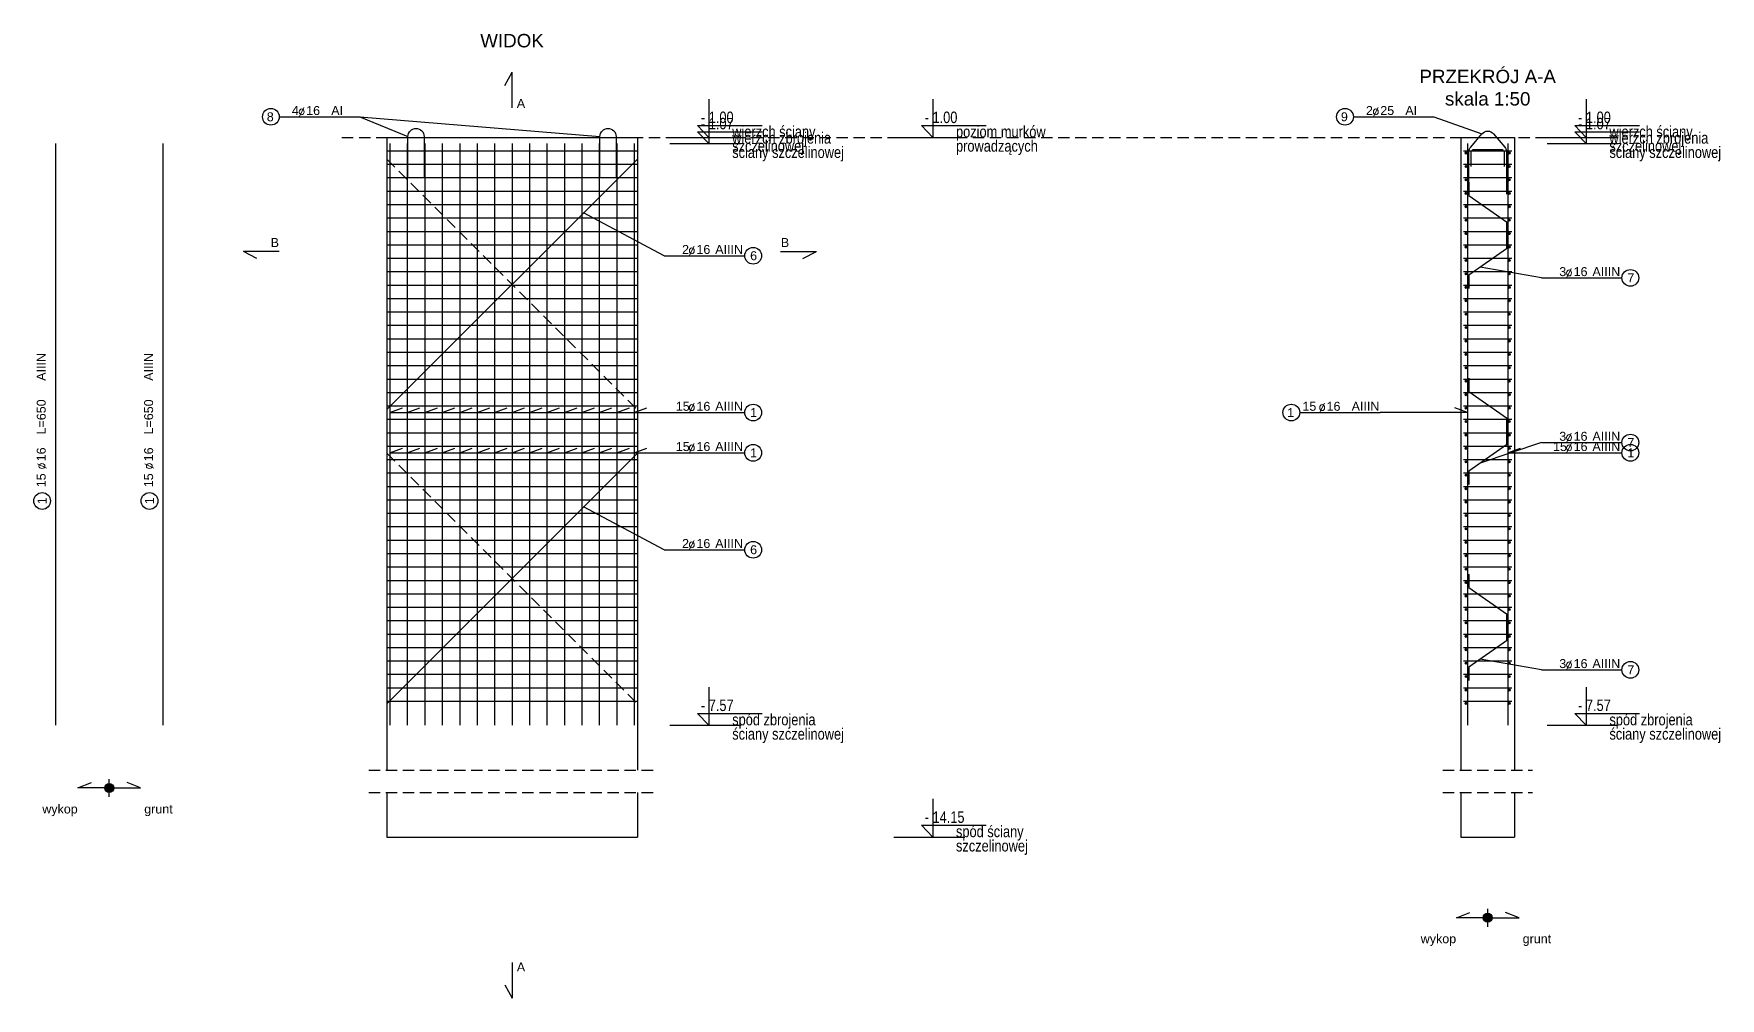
# Model space of a CAD drawing. Extents: x -5033 to 9347, y -16423 to -2430.
# Drawn here: x -1394 to 490, y -10573 to -9495 of the extents above; entities that cross this region are included whole.
import ezdxf
from ezdxf.enums import TextEntityAlignment as Align

# ---------------------------------------------------------------- set-up
doc = ezdxf.new("R2010")
doc.units = 0
doc.header["$MEASUREMENT"] = 0
doc.linetypes.add('DASHED', pattern=[19.05, 12.7, -6.35])
for name, color, linetype in [('__SOL-KOTY_WYSOKOSCIOWE', 4, 'CONTINUOUS'), ('__SOL-OPISY', 4, 'CONTINUOUS'), ('__SOL-PRZERYWANA', 253, 'DASHED'), ('__SOL-WIDOK', 4, 'CONTINUOUS'), ('__SOL-ZBROJENIE', 3, 'CONTINUOUS')]:
    doc.layers.add(name, color=color, linetype=linetype)
doc.styles.add('ARIAL', font='arial.ttf', dxfattribs={"height": 2.5})
doc.styles.add('SIMPLEX', font='SIMPLEX.SHX', dxfattribs={"width": 0.8})
doc.styles.get("Standard").update_dxf_attribs({"font": 'arial.ttf'})

# ---------------------------------------------------------------- blocks, each defined once
blk = doc.blocks.new('OPIS_PRET_BEZ_LINII')
at = {"layer": '__SOL-OPISY'}
blk.add_circle((25.7, 0), 9.36, dxfattribs=at)
at = {"layer": '__SOL-OPISY', "style": 'SIMPLEX', "width": 0.9}
blk.add_text(' %%c ', height=10, dxfattribs=at).set_placement((64.7, -4.8), align=Align.CENTER)
at = {"layer": '__SOL-OPISY', "style": 'ARIAL', "width": 0.8}
blk.add_attdef('NUMER', text='', height=10, dxfattribs=at).set_placement((25.7, 0), align=Align.MIDDLE)
blk.add_attdef('ILOSC', text='', height=10, dxfattribs=at).set_placement((56.9, -5.1), align=Align.RIGHT)
for tag, p in [('SREDNICA', (71, -5.1)), ('DLUGOSC', (95.1, -5.2)), ('STAL', (144.7, -5.2))]:
    blk.add_attdef(tag, p, '', height=10, dxfattribs=at)
blk = doc.blocks.new('OPIS_PRAWY')
at = {"layer": '__SOL-OPISY'}
blk.add_line((0, 0), (90, 0), dxfattribs=at)
blk.add_circle((99.4, 0), 9.36, dxfattribs=at)
at = {"layer": '__SOL-OPISY', "style": 'SIMPLEX', "width": 0.9}
blk.add_text(' %%c ', height=10, dxfattribs=at).set_placement((20.9, 0.5))
at = {"layer": '__SOL-OPISY', "style": 'ARIAL', "width": 0.8}
blk.add_attdef('ILOSC', text='', height=10, dxfattribs=at).set_placement((27.1, 0.1), align=Align.RIGHT)
for tag, p in [('SREDNICA', (35.4, 0.1)), ('STAL', (58.4, 0.5))]:
    blk.add_attdef(tag, p, '', height=10, dxfattribs=at)
for tag, p in [('NUMER', (99.4, 0)), ('DLUGOSC', (52.8, -6.1))]:
    blk.add_attdef(tag, text='', height=10, dxfattribs=at).set_placement(p, align=Align.MIDDLE)
blk = doc.blocks.new('OPIS_LEWY')
at = {"layer": '__SOL-OPISY'}
blk.add_line((-90, 0), (0, 0), dxfattribs=at)
blk.add_circle((-99.4, 0), 9.36, dxfattribs=at)
at = {"layer": '__SOL-OPISY', "style": 'SIMPLEX', "width": 0.9}
blk.add_text(' %%c ', height=10, dxfattribs=at).set_placement((-75, 0.5))
at = {"layer": '__SOL-OPISY', "style": 'ARIAL', "width": 0.8}
for tag, p in [('NUMER', (-99.4, 0)), ('DLUGOSC', (-58.9, -6.6))]:
    blk.add_attdef(tag, text='', height=10, dxfattribs=at).set_placement(p, align=Align.MIDDLE)
blk.add_attdef('ILOSC', text='', height=10, dxfattribs=at).set_placement((-74, 0.1), align=Align.RIGHT)
for tag, p in [('SREDNICA', (-65.8, 0.1)), ('STAL', (-42.7, 0.3))]:
    blk.add_attdef(tag, p, '', height=10, dxfattribs=at)
blk = doc.blocks.new('KOTA')
at = {"layer": '__SOL-KOTY_WYSOKOSCIOWE'}
for p, q in [((0, 33.4), (0, 0)), ((-34, 0), (28, 0)), ((0, 0), (-9.9, 10.4)), ((-9.9, 10.4), (46.5, 10.4))]:
    blk.add_line(p, q, dxfattribs=at)
at = {"layer": '__SOL-KOTY_WYSOKOSCIOWE', "style": 'ARIAL', "width": 0.8}
blk.add_attdef('RZEDNA', (500.5, 15.9), '', height=10.4, dxfattribs=at)

msp = doc.modelspace()

# ---------------------------------------------------------------- hatches: boundary and pattern name
at = {"layer": '__SOL-OPISY'}
for points in [[(-1305, -10338, 1), (-1315, -10338, 1)], [(235, -10483, 1), (225, -10483, 1)]]:
    msp.add_hatch(color=256, dxfattribs=at).paths.add_polyline_path(points)
at = {"layer": '__SOL-ZBROJENIE'}
for points in [[(207.2, -9628.5, 1), (204.8, -9628.5, 1)], [(255.2, -9628.5, 1), (252.8, -9628.5, 1)], [(207.2, -9643.5, 1), (204.8, -9643.5, 1)], [(255.2, -9643.5, 1), (252.8, -9643.5, 1)], [(207.2, -9658.5, 1), (204.8, -9658.5, 1)], [(255.2, -9658.5, 1), (252.8, -9658.5, 1)], [(207.2, -9673.5, 1), (204.8, -9673.5, 1)], [(255.2, -9673.5, 1), (252.8, -9673.5, 1)], [(207.2, -9688.5, 1), (204.8, -9688.5, 1)], [(207.2, -9703.5, 1), (204.8, -9703.5, 1)], [(255.2, -9688.5, 1), (252.8, -9688.5, 1)], [(255.2, -9703.5, 1), (252.8, -9703.5, 1)], [(207.2, -9718.5, 1), (204.8, -9718.5, 1)], [(255.2, -9718.5, 1), (252.8, -9718.5, 1)], [(207.2, -9733.5, 1), (204.8, -9733.5, 1)], [(255.2, -9733.5, 1), (252.8, -9733.5, 1)], [(207.2, -9748.5, 1), (204.8, -9748.5, 1)], [(255.2, -9748.5, 1), (252.8, -9748.5, 1)], [(207.2, -9763.5, 1), (204.8, -9763.5, 1)], [(207.2, -9778.5, 1), (204.8, -9778.5, 1)], [(255.2, -9763.5, 1), (252.8, -9763.5, 1)], [(255.2, -9778.5, 1), (252.8, -9778.5, 1)], [(207.2, -9793.5, 1), (204.8, -9793.5, 1)], [(255.2, -9793.5, 1), (252.8, -9793.5, 1)], [(207.2, -9808.5, 1), (204.8, -9808.5, 1)], [(255.2, -9808.5, 1), (252.8, -9808.5, 1)], [(207.2, -9823.5, 1), (204.8, -9823.5, 1)], [(255.2, -9823.5, 1), (252.8, -9823.5, 1)], [(207.2, -9838.5, 1), (204.8, -9838.5, 1)], [(207.2, -9853.5, 1), (204.8, -9853.5, 1)], [(255.2, -9838.5, 1), (252.8, -9838.5, 1)], [(255.2, -9853.5, 1), (252.8, -9853.5, 1)], [(207.2, -9868.5, 1), (204.8, -9868.5, 1)], [(255.2, -9868.5, 1), (252.8, -9868.5, 1)], [(207.2, -9883.5, 1), (204.8, -9883.5, 1)], [(255.2, -9883.5, 1), (252.8, -9883.5, 1)], [(207.2, -9898.5, 1), (204.8, -9898.5, 1)], [(255.2, -9898.5, 1), (252.8, -9898.5, 1)], [(207.2, -9913.5, 1), (204.8, -9913.5, 1)], [(207.2, -9928.5, 1), (204.8, -9928.5, 1)], [(255.2, -9913.5, 1), (252.8, -9913.5, 1)], [(255.2, -9928.5, 1), (252.8, -9928.5, 1)], [(207.2, -9943.5, 1), (204.8, -9943.5, 1)], [(255.2, -9943.5, 1), (252.8, -9943.5, 1)], [(207.2, -9958.5, 1), (204.8, -9958.5, 1)], [(255.2, -9958.5, 1), (252.8, -9958.5, 1)], [(207.2, -9973.5, 1), (204.8, -9973.5, 1)], [(255.2, -9973.5, 1), (252.8, -9973.5, 1)], [(207.2, -9988.5, 1), (204.8, -9988.5, 1)], [(207.2, -10003.5, 1), (204.8, -10003.5, 1)], [(255.2, -9988.5, 1), (252.8, -9988.5, 1)], [(255.2, -10003.5, 1), (252.8, -10003.5, 1)], [(207.2, -10018.5, 1), (204.8, -10018.5, 1)], [(255.2, -10018.5, 1), (252.8, -10018.5, 1)], [(207.2, -10033.5, 1), (204.8, -10033.5, 1)], [(255.2, -10033.5, 1), (252.8, -10033.5, 1)], [(207.2, -10048.5, 1), (204.8, -10048.5, 1)], [(255.2, -10048.5, 1), (252.8, -10048.5, 1)], [(207.2, -10063.5, 1), (204.8, -10063.5, 1)], [(207.2, -10078.5, 1), (204.8, -10078.5, 1)], [(255.2, -10063.5, 1), (252.8, -10063.5, 1)], [(255.2, -10078.5, 1), (252.8, -10078.5, 1)], [(207.2, -10093.5, 1), (204.8, -10093.5, 1)], [(255.2, -10093.5, 1), (252.8, -10093.5, 1)], [(207.2, -10108.5, 1), (204.8, -10108.5, 1)], [(255.2, -10108.5, 1), (252.8, -10108.5, 1)], [(207.2, -10123.5, 1), (204.8, -10123.5, 1)], [(255.2, -10123.5, 1), (252.8, -10123.5, 1)], [(207.2, -10138.5, 1), (204.8, -10138.5, 1)], [(207.2, -10153.5, 1), (204.8, -10153.5, 1)], [(255.2, -10138.5, 1), (252.8, -10138.5, 1)], [(255.2, -10153.5, 1), (252.8, -10153.5, 1)], [(207.2, -10168.5, 1), (204.8, -10168.5, 1)], [(255.2, -10168.5, 1), (252.8, -10168.5, 1)], [(207.2, -10183.5, 1), (204.8, -10183.5, 1)], [(255.2, -10183.5, 1), (252.8, -10183.5, 1)], [(207.2, -10198.5, 1), (204.8, -10198.5, 1)], [(207.2, -10213.5, 1), (204.8, -10213.5, 1)], [(255.2, -10198.5, 1), (252.8, -10198.5, 1)], [(255.2, -10213.5, 1), (252.8, -10213.5, 1)], [(207.2, -10228.5, 1), (204.8, -10228.5, 1)], [(255.2, -10228.5, 1), (252.8, -10228.5, 1)], [(207.2, -10243.5, 1), (204.8, -10243.5, 1)], [(255.2, -10243.5, 1), (252.8, -10243.5, 1)]]:
    msp.add_hatch(color=256, dxfattribs=at).paths.add_polyline_path(points)

# ---------------------------------------------------------------- linework, layer by layer
at = {"layer": '__SOL-OPISY'}
for p, q in [((-868, -9553), (-860, -9538)), ((-860, -9578), (-860, -9538)), ((-1030, -9588), (-976.25, -9610)), ((-1030, -9588), (-761.75, -9610)), ((170, -9588), (223.5, -9607.22)), ((-690, -9743.25), (-780, -9695.25)), ((-1120, -9738.5), (-1160, -9738.5)), ((-1145, -9746.5), (-1160, -9738.5)), ((-560, -9738.5), (-520, -9738.5)), ((-535, -9746.5), (-520, -9738.5)), ((290, -9768.03), (221.52, -9756.14)), ((-996.5, -9918.5), (-982.4, -9913.37)), ((-996.5, -9918.5), (-690, -9918.5)), ((-977, -9918.5), (-962.9, -9913.37)), ((-957.5, -9918.5), (-943.4, -9913.37)), ((-938, -9918.5), (-923.9, -9913.37)), ((-918.5, -9918.5), (-904.4, -9913.37)), ((-899, -9918.5), (-884.9, -9913.37)), ((-879.5, -9918.5), (-865.4, -9913.37)), ((-860, -9918.5), (-845.9, -9913.37)), ((-840.5, -9918.5), (-826.4, -9913.37)), ((-821, -9918.5), (-806.9, -9913.37)), ((-801.5, -9918.5), (-787.4, -9913.37)), ((-782, -9918.5), (-767.9, -9913.37)), ((-762.5, -9918.5), (-748.4, -9913.37)), ((-743, -9918.5), (-728.9, -9913.37)), ((-723.5, -9918.5), (-709.4, -9913.37)), ((207.5, -9918.5), (110, -9918.5)), ((207.5, -9918.5), (193.41, -9913.37)), ((-996.5, -9963.5), (-982.4, -9958.37)), ((-996.5, -9963.5), (-690, -9963.5)), ((-977, -9963.5), (-962.9, -9958.37)), ((-957.5, -9963.5), (-943.4, -9958.37)), ((-938, -9963.5), (-923.9, -9958.37)), ((-918.5, -9963.5), (-904.4, -9958.37)), ((-899, -9963.5), (-884.9, -9958.37)), ((-879.5, -9963.5), (-865.4, -9958.37)), ((-860, -9963.5), (-845.9, -9958.37)), ((-840.5, -9963.5), (-826.4, -9958.37)), ((-821, -9963.5), (-806.9, -9958.37)), ((-801.5, -9963.5), (-787.4, -9958.37)), ((-782, -9963.5), (-767.9, -9958.37)), ((-762.5, -9963.5), (-748.4, -9958.37)), ((-743, -9963.5), (-728.9, -9958.37)), ((-723.5, -9963.5), (-709.4, -9958.37)), ((290, -9952.03), (221.52, -9975.14)), ((252.5, -9963.5), (266.6, -9958.37)), ((252.5, -9963.5), (290, -9963.5)), ((-690, -10071.8), (-780, -10023.8)), ((290, -10206), (221.52, -10194.1)), ((-1345, -10338), (-1330, -10332)), ((-1310, -10338), (-1345, -10338)), ((-1310, -10348), (-1310, -10328)), ((-1310, -10338), (-1275, -10338)), ((-1275, -10338), (-1290, -10332)), ((230, -10493), (230, -10473)), ((195, -10483), (210, -10477)), ((230, -10483), (195, -10483)), ((230, -10483), (265, -10483)), ((265, -10483), (250, -10477)), ((-860, -10533), (-860, -10573)), ((-868, -10558), (-860, -10573))]:
    msp.add_line(p, q, dxfattribs=at)
for centre in [(-1310, -10338), (230, -10483)]:
    msp.add_circle(centre, 5, dxfattribs=at)
at = {"layer": '__SOL-PRZERYWANA'}
for p, q in [((-1050, -9611), (310, -9611)), ((-1020, -10318), (-700, -10318)), ((180, -10318), (280, -10318)), ((-1020, -10343), (-700, -10343)), ((180, -10343), (280, -10343))]:
    msp.add_line(p, q, dxfattribs=at)
for points in [[(-1000, -9615.25), (-1000, -9635.25), (-720, -9915.25), (-720, -9935.25)], [(-1000, -9943.75), (-1000, -9963.75), (-720, -10243.8), (-720, -10263.8)]]:
    msp.add_lwpolyline(points, dxfattribs=at)
at = {"layer": '__SOL-WIDOK'}
for p, q in [((-1000, -9611), (-1000, -10318)), ((-1000, -9611), (-720, -9611)), ((-720, -9611), (-720, -10318)), ((200, -9611), (200, -10318)), ((200, -9611), (260, -9611)), ((260, -9611), (260, -10318)), ((-1000, -10343), (-1000, -10393)), ((-720, -10343), (-720, -10393)), ((200, -10343), (200, -10393)), ((260, -10343), (260, -10393)), ((-1000, -10393), (-720, -10393)), ((200, -10393), (260, -10393))]:
    msp.add_line(p, q, dxfattribs=at)
at = {"layer": '__SOL-ZBROJENIE'}
for p, q in [((-1370, -9618), (-1370, -10268)), ((-1250, -9618), (-1250, -10268)), ((-1000, -9626), (-720, -9626)), ((-996.5, -9618), (-996.5, -10268)), ((-977, -9618), (-977, -10268)), ((-957.5, -9618), (-957.5, -10268)), ((-938, -9618), (-938, -10268)), ((-918.5, -9618), (-918.5, -10268)), ((-899, -9618), (-899, -10268)), ((-879.5, -9618), (-879.5, -10268)), ((-860, -9618), (-860, -10268)), ((-840.5, -9618), (-840.5, -10268)), ((-821, -9618), (-821, -10268)), ((-801.5, -9618), (-801.5, -10268)), ((-782, -9618), (-782, -10268)), ((-762.5, -9618), (-762.5, -10268)), ((-743, -9618), (-743, -10268)), ((-723.5, -9618), (-723.5, -10268)), ((203, -9626), (257, -9626)), ((207.5, -9618), (207.5, -10268)), ((252.5, -9618), (252.5, -10268)), ((-1000, -9641), (-720, -9641)), ((203, -9641), (257, -9641)), ((-1000, -9656), (-720, -9656)), ((203, -9656), (257, -9656)), ((-1000, -9671), (-720, -9671)), ((203, -9671), (257, -9671)), ((-1000, -9686), (-720, -9686)), ((-1000, -9701), (-720, -9701)), ((203, -9686), (257, -9686)), ((203, -9701), (257, -9701)), ((-1000, -9716), (-720, -9716)), ((203, -9716), (257, -9716)), ((-1000, -9731), (-720, -9731)), ((203, -9731), (257, -9731)), ((-1000, -9746), (-720, -9746)), ((203, -9746), (257, -9746)), ((-1000, -9761), (-720, -9761)), ((-1000, -9776), (-720, -9776)), ((203, -9761), (257, -9761)), ((203, -9776), (257, -9776)), ((-1000, -9791), (-720, -9791)), ((203, -9791), (257, -9791)), ((-1000, -9806), (-720, -9806)), ((203, -9806), (257, -9806)), ((-1000, -9821), (-720, -9821)), ((203, -9821), (257, -9821)), ((-1000, -9836), (-720, -9836)), ((-1000, -9851), (-720, -9851)), ((203, -9836), (257, -9836)), ((203, -9851), (257, -9851)), ((-1000, -9866), (-720, -9866)), ((203, -9866), (257, -9866)), ((-1000, -9881), (-720, -9881)), ((203, -9881), (257, -9881)), ((-1000, -9896), (-720, -9896)), ((203, -9896), (257, -9896)), ((-1000, -9911), (-720, -9911)), ((-1000, -9926), (-720, -9926)), ((203, -9911), (257, -9911)), ((203, -9926), (257, -9926)), ((-1000, -9941), (-720, -9941)), ((203, -9941), (257, -9941)), ((-1000, -9956), (-720, -9956)), ((203, -9956), (257, -9956)), ((-1000, -9971), (-720, -9971)), ((-1000, -9986), (-720, -9986)), ((203, -9971), (257, -9971)), ((203, -9986), (257, -9986)), ((-1000, -10001), (-720, -10001)), ((203, -10001), (257, -10001)), ((-1000, -10016), (-720, -10016)), ((203, -10016), (257, -10016)), ((-1000, -10031), (-720, -10031)), ((203, -10031), (257, -10031)), ((-1000, -10046), (-720, -10046)), ((-1000, -10061), (-720, -10061)), ((203, -10046), (257, -10046)), ((203, -10061), (257, -10061)), ((-1000, -10076), (-720, -10076)), ((203, -10076), (257, -10076)), ((-1000, -10091), (-720, -10091)), ((203, -10091), (257, -10091)), ((-1000, -10106), (-720, -10106)), ((203, -10106), (257, -10106)), ((-1000, -10121), (-720, -10121)), ((-1000, -10136), (-720, -10136)), ((203, -10121), (257, -10121)), ((203, -10136), (257, -10136)), ((-1000, -10151), (-720, -10151)), ((203, -10151), (257, -10151)), ((-1000, -10166), (-720, -10166)), ((203, -10166), (257, -10166)), ((-1000, -10181), (-720, -10181)), ((203, -10181), (257, -10181)), ((-1000, -10196), (-720, -10196)), ((-1000, -10211), (-720, -10211)), ((203, -10196), (257, -10196)), ((203, -10211), (257, -10211)), ((-1000, -10226), (-720, -10226)), ((203, -10226), (257, -10226)), ((-1000, -10241), (-720, -10241)), ((203, -10241), (257, -10241))]:
    msp.add_line(p, q, dxfattribs=at)
for points in [[(-976.25, -9655.86), (-976.25, -9610, -1), (-958.25, -9610), (-958.25, -9655.86)], [(-761.75, -9655.86), (-761.75, -9610, -1), (-743.75, -9610), (-743.75, -9655.86)], [(209, -9674.5), (209, -9626, -0.22), (211, -9622.12), (223.5, -9607.22, -0.5), (236.5, -9607.22), (249, -9622.12, -0.22), (251, -9626), (251, -9674.5)], [(211.5, -9643.5), (211.5, -9628.5, -0.48), (215.5, -9624.5), (244.5, -9624.5, -0.48), (248.5, -9628.5), (248.5, -9643.5)]]:
    msp.add_lwpolyline(points, format="xyb", dxfattribs=at)
for points in [[(-720, -9615.25), (-720, -9635.25), (-1000, -9915.25), (-1000, -9935.25)], [(209, -9661.09), (209, -9676.09), (251, -9705.5), (251, -9735.5), (209, -9764.91), (209, -9779.91)], [(209, -9880.09), (209, -9895.09), (251, -9924.5), (251, -9954.5), (209, -9983.91), (209, -9998.91)], [(-720, -9943.75), (-720, -9963.75), (-1000, -10243.8), (-1000, -10263.8)], [(209, -10099.1), (209, -10114.1), (251, -10143.5), (251, -10173.5), (209, -10202.9), (209, -10217.9)]]:
    msp.add_lwpolyline(points, dxfattribs=at)
for centre in [(206, -9628.5), (254, -9628.5), (206, -9643.5), (254, -9643.5), (206, -9658.5), (254, -9658.5), (206, -9673.5), (254, -9673.5), (206, -9688.5), (206, -9703.5), (254, -9688.5), (254, -9703.5), (206, -9718.5), (254, -9718.5), (206, -9733.5), (254, -9733.5), (206, -9748.5), (254, -9748.5), (206, -9763.5), (206, -9778.5), (254, -9763.5), (254, -9778.5), (206, -9793.5), (254, -9793.5), (206, -9808.5), (254, -9808.5), (206, -9823.5), (254, -9823.5), (206, -9838.5), (206, -9853.5), (254, -9838.5), (254, -9853.5), (206, -9868.5), (254, -9868.5), (206, -9883.5), (254, -9883.5), (206, -9898.5), (254, -9898.5), (206, -9913.5), (206, -9928.5), (254, -9913.5), (254, -9928.5), (206, -9943.5), (254, -9943.5), (206, -9958.5), (254, -9958.5), (206, -9973.5), (254, -9973.5), (206, -9988.5), (206, -10003.5), (254, -9988.5), (254, -10003.5), (206, -10018.5), (254, -10018.5), (206, -10033.5), (254, -10033.5), (206, -10048.5), (254, -10048.5), (206, -10063.5), (206, -10078.5), (254, -10063.5), (254, -10078.5), (206, -10093.5), (254, -10093.5), (206, -10108.5), (254, -10108.5), (206, -10123.5), (254, -10123.5), (206, -10138.5), (206, -10153.5), (254, -10138.5), (254, -10153.5), (206, -10168.5), (254, -10168.5), (206, -10183.5), (254, -10183.5), (206, -10198.5), (206, -10213.5), (254, -10198.5), (254, -10213.5), (206, -10228.5), (254, -10228.5), (206, -10243.5), (254, -10243.5)]:
    msp.add_circle(centre, 1.2, dxfattribs=at)

# ---------------------------------------------------------------- block references
at = {"layer": '__SOL-KOTY_WYSOKOSCIOWE'}
ref = msp.add_blockref('KOTA', (-640, -9611), dxfattribs=dict(at, xscale=1.28, yscale=1.28, zscale=1.28))
ref.add_attrib('RZEDNA', '- 1.00', (-649, -9595), dxfattribs={"height": 12.8, "style": 'ARIAL', "width": 0.8})
ref.add_attrib('OPIS1', 'wierzch ściany', (-614, -9611), dxfattribs={"height": 12.8, "style": 'ARIAL', "width": 0.8})
ref.add_attrib('OPIS2', 'szczelinowej', (-614, -9627), dxfattribs={"height": 12.8, "style": 'ARIAL', "width": 0.8})
ref = msp.add_blockref('KOTA', (-390, -9611), dxfattribs=dict(at, xscale=1.28, yscale=1.28, zscale=1.28))
ref.add_attrib('RZEDNA', '- 1.00', (-399, -9595), dxfattribs={"height": 12.8, "style": 'ARIAL', "width": 0.8})
ref.add_attrib('OPIS1', 'poziom murków', (-364, -9611), dxfattribs={"height": 12.8, "style": 'ARIAL', "width": 0.8})
ref.add_attrib('OPIS2', 'prowadzących', (-364, -9627), dxfattribs={"height": 12.8, "style": 'ARIAL', "width": 0.8})
ref = msp.add_blockref('KOTA', (340, -9611), dxfattribs=dict(at, xscale=1.28, yscale=1.28, zscale=1.28))
ref.add_attrib('RZEDNA', '- 1.00', (331, -9595), dxfattribs={"height": 12.8, "style": 'ARIAL', "width": 0.8})
ref.add_attrib('OPIS1', 'wierzch ściany', (366, -9611), dxfattribs={"height": 12.8, "style": 'ARIAL', "width": 0.8})
ref.add_attrib('OPIS2', 'szczelinowej', (366, -9627), dxfattribs={"height": 12.8, "style": 'ARIAL', "width": 0.8})
ref = msp.add_blockref('KOTA', (-640, -9618), dxfattribs=dict(at, xscale=1.28, yscale=1.28, zscale=1.28))
ref.add_attrib('RZEDNA', '- 1.07', (-649, -9602), dxfattribs={"height": 12.8, "style": 'ARIAL', "width": 0.8})
ref.add_attrib('OPIS1', 'wierzch zbrojenia', (-614, -9618), dxfattribs={"height": 12.8, "style": 'ARIAL', "width": 0.8})
ref.add_attrib('OPIS2', 'ściany szczelinowej', (-614, -9634), dxfattribs={"height": 12.8, "style": 'ARIAL', "width": 0.8})
ref = msp.add_blockref('KOTA', (340, -9618), dxfattribs=dict(at, xscale=1.28, yscale=1.28, zscale=1.28))
ref.add_attrib('RZEDNA', '- 1.07', (331, -9602), dxfattribs={"height": 12.8, "style": 'ARIAL', "width": 0.8})
ref.add_attrib('OPIS1', 'wierzch zbrojenia', (366, -9618), dxfattribs={"height": 12.8, "style": 'ARIAL', "width": 0.8})
ref.add_attrib('OPIS2', 'ściany szczelinowej', (366, -9634), dxfattribs={"height": 12.8, "style": 'ARIAL', "width": 0.8})
ref = msp.add_blockref('KOTA', (-640, -10268), dxfattribs=dict(at, xscale=1.28, yscale=1.28, zscale=1.28))
ref.add_attrib('RZEDNA', '- 7.57', (-649, -10252), dxfattribs={"height": 12.8, "style": 'ARIAL', "width": 0.8})
ref.add_attrib('OPIS1', 'spód zbrojenia', (-614, -10268), dxfattribs={"height": 12.8, "style": 'ARIAL', "width": 0.8})
ref.add_attrib('OPIS2', 'ściany szczelinowej', (-614, -10284), dxfattribs={"height": 12.8, "style": 'ARIAL', "width": 0.8})
ref = msp.add_blockref('KOTA', (340, -10268), dxfattribs=dict(at, xscale=1.28, yscale=1.28, zscale=1.28))
ref.add_attrib('RZEDNA', '- 7.57', (331, -10252), dxfattribs={"height": 12.8, "style": 'ARIAL', "width": 0.8})
ref.add_attrib('OPIS1', 'spód zbrojenia', (366, -10268), dxfattribs={"height": 12.8, "style": 'ARIAL', "width": 0.8})
ref.add_attrib('OPIS2', 'ściany szczelinowej', (366, -10284), dxfattribs={"height": 12.8, "style": 'ARIAL', "width": 0.8})
ref = msp.add_blockref('KOTA', (-390, -10393), dxfattribs=dict(at, xscale=1.28, yscale=1.28, zscale=1.28))
ref.add_attrib('RZEDNA', '- 14.15', (-399, -10377), dxfattribs={"height": 12.8, "style": 'ARIAL', "width": 0.8})
ref.add_attrib('OPIS1', 'spód ściany', (-364, -10393), dxfattribs={"height": 12.8, "style": 'ARIAL', "width": 0.8})
ref.add_attrib('OPIS2', 'szczelinowej', (-364, -10409), dxfattribs={"height": 12.8, "style": 'ARIAL', "width": 0.8})
at = {"layer": '__SOL-OPISY'}
ref = msp.add_blockref('OPIS_LEWY', (-1030, -9588), dxfattribs=at)
ref.add_attrib('ILOSC', '4', (-1106, -9586), dxfattribs={"height": 10, "style": 'ARIAL'})
ref.add_attrib('SREDNICA', '16', (-1090, -9586), dxfattribs={"height": 10, "style": 'ARIAL'})
ref.add_attrib('STAL', 'AI', (-1062, -9586), dxfattribs={"height": 10, "style": 'ARIAL'})
ref.add_attrib('NUMER', '8', (-1134, -9593), dxfattribs={"height": 10, "style": 'ARIAL'})
ref = msp.add_blockref('OPIS_LEWY', (170, -9588), dxfattribs=at)
ref.add_attrib('ILOSC', '2', (94, -9586), dxfattribs={"height": 10, "style": 'ARIAL'})
ref.add_attrib('SREDNICA', '25', (110, -9586), dxfattribs={"height": 10, "style": 'ARIAL'})
ref.add_attrib('STAL', 'AI', (138, -9586), dxfattribs={"height": 10, "style": 'ARIAL'})
ref.add_attrib('NUMER', '9', (66, -9593), dxfattribs={"height": 10, "style": 'ARIAL'})
ref = msp.add_blockref('OPIS_PRAWY', (-690, -9743.25), dxfattribs=at)
ref.add_attrib('ILOSC', '2', (-670, -9741.25), dxfattribs={"height": 10, "style": 'ARIAL'})
ref.add_attrib('SREDNICA', '16', (-654, -9741.25), dxfattribs={"height": 10, "style": 'ARIAL'})
ref.add_attrib('STAL', 'AIIIN', (-633, -9741.25), dxfattribs={"height": 10, "style": 'ARIAL'})
ref.add_attrib('NUMER', '6', (-594, -9748.25), dxfattribs={"height": 10, "style": 'ARIAL'})
ref = msp.add_blockref('OPIS_PRAWY', (290, -9768.03), dxfattribs=at)
ref.add_attrib('ILOSC', '3', (310, -9766.03), dxfattribs={"height": 10, "style": 'ARIAL'})
ref.add_attrib('SREDNICA', '16', (326, -9766.03), dxfattribs={"height": 10, "style": 'ARIAL'})
ref.add_attrib('STAL', 'AIIIN', (347, -9766.03), dxfattribs={"height": 10, "style": 'ARIAL'})
ref.add_attrib('NUMER', '7', (386, -9773.03), dxfattribs={"height": 10, "style": 'ARIAL'})
ref = msp.add_blockref('OPIS_PRET_BEZ_LINII', (-1385, -10043), dxfattribs=dict(at, rotation=90))
ref.add_attrib('NUMER', '1', (-1380, -10021), dxfattribs={"height": 10, "rotation": 90, "style": 'ARIAL'})
ref.add_attrib('ILOSC', '15', (-1381, -10002), dxfattribs={"height": 10, "rotation": 90, "style": 'ARIAL'})
ref.add_attrib('SREDNICA', '16', (-1381, -9973), dxfattribs={"height": 10, "rotation": 90, "style": 'ARIAL'})
ref.add_attrib('DLUGOSC', 'L=650', (-1381, -9943), dxfattribs={"height": 10, "rotation": 90, "style": 'ARIAL'})
ref.add_attrib('STAL', 'AIIIN', (-1381, -9883), dxfattribs={"height": 10, "rotation": 90, "style": 'ARIAL'})
ref = msp.add_blockref('OPIS_PRET_BEZ_LINII', (-1265, -10043), dxfattribs=dict(at, rotation=90))
ref.add_attrib('NUMER', '1', (-1260, -10021), dxfattribs={"height": 10, "rotation": 90, "style": 'ARIAL'})
ref.add_attrib('ILOSC', '15', (-1261, -10002), dxfattribs={"height": 10, "rotation": 90, "style": 'ARIAL'})
ref.add_attrib('SREDNICA', '16', (-1261, -9973), dxfattribs={"height": 10, "rotation": 90, "style": 'ARIAL'})
ref.add_attrib('DLUGOSC', 'L=650', (-1261, -9943), dxfattribs={"height": 10, "rotation": 90, "style": 'ARIAL'})
ref.add_attrib('STAL', 'AIIIN', (-1261, -9883), dxfattribs={"height": 10, "rotation": 90, "style": 'ARIAL'})
ref = msp.add_blockref('OPIS_PRAWY', (-690, -9918.5), dxfattribs=at)
ref.add_attrib('ILOSC', '15', (-677, -9916.5), dxfattribs={"height": 10, "style": 'ARIAL'})
ref.add_attrib('SREDNICA', '16', (-654, -9916.5), dxfattribs={"height": 10, "style": 'ARIAL'})
ref.add_attrib('STAL', 'AIIIN', (-633, -9916.5), dxfattribs={"height": 10, "style": 'ARIAL'})
ref.add_attrib('NUMER', '1', (-594, -9923.5), dxfattribs={"height": 10, "style": 'ARIAL'})
ref = msp.add_blockref('OPIS_LEWY', (110, -9918.5), dxfattribs=at)
ref.add_attrib('ILOSC', '15', (23, -9916.5), dxfattribs={"height": 10, "style": 'ARIAL'})
ref.add_attrib('SREDNICA', '16', (50, -9916.5), dxfattribs={"height": 10, "style": 'ARIAL'})
ref.add_attrib('STAL', 'AIIIN', (78, -9916.5), dxfattribs={"height": 10, "style": 'ARIAL'})
ref.add_attrib('NUMER', '1', (6, -9923.5), dxfattribs={"height": 10, "style": 'ARIAL'})
ref = msp.add_blockref('OPIS_PRAWY', (290, -9952.03), dxfattribs=at)
ref.add_attrib('ILOSC', '3', (310, -9950.03), dxfattribs={"height": 10, "style": 'ARIAL'})
ref.add_attrib('SREDNICA', '16', (326, -9950.03), dxfattribs={"height": 10, "style": 'ARIAL'})
ref.add_attrib('STAL', 'AIIIN', (347, -9950.03), dxfattribs={"height": 10, "style": 'ARIAL'})
ref.add_attrib('NUMER', '7', (386, -9957.03), dxfattribs={"height": 10, "style": 'ARIAL'})
ref = msp.add_blockref('OPIS_PRAWY', (-690, -9963.5), dxfattribs=at)
ref.add_attrib('ILOSC', '15', (-677, -9961.5), dxfattribs={"height": 10, "style": 'ARIAL'})
ref.add_attrib('SREDNICA', '16', (-654, -9961.5), dxfattribs={"height": 10, "style": 'ARIAL'})
ref.add_attrib('STAL', 'AIIIN', (-633, -9961.5), dxfattribs={"height": 10, "style": 'ARIAL'})
ref.add_attrib('NUMER', '1', (-594, -9968.5), dxfattribs={"height": 10, "style": 'ARIAL'})
ref = msp.add_blockref('OPIS_PRAWY', (290, -9963.5), dxfattribs=at)
ref.add_attrib('ILOSC', '15', (303, -9961.5), dxfattribs={"height": 10, "style": 'ARIAL'})
ref.add_attrib('SREDNICA', '16', (326, -9961.5), dxfattribs={"height": 10, "style": 'ARIAL'})
ref.add_attrib('STAL', 'AIIIN', (347, -9961.5), dxfattribs={"height": 10, "style": 'ARIAL'})
ref.add_attrib('NUMER', '1', (386, -9968.5), dxfattribs={"height": 10, "style": 'ARIAL'})
ref = msp.add_blockref('OPIS_PRAWY', (-690, -10071.8), dxfattribs=at)
ref.add_attrib('ILOSC', '2', (-670, -10069.8), dxfattribs={"height": 10, "style": 'ARIAL'})
ref.add_attrib('SREDNICA', '16', (-654, -10069.8), dxfattribs={"height": 10, "style": 'ARIAL'})
ref.add_attrib('STAL', 'AIIIN', (-633, -10069.8), dxfattribs={"height": 10, "style": 'ARIAL'})
ref.add_attrib('NUMER', '6', (-594, -10076.8), dxfattribs={"height": 10, "style": 'ARIAL'})
ref = msp.add_blockref('OPIS_PRAWY', (290, -10206), dxfattribs=at)
ref.add_attrib('ILOSC', '3', (310, -10204), dxfattribs={"height": 10, "style": 'ARIAL'})
ref.add_attrib('SREDNICA', '16', (326, -10204), dxfattribs={"height": 10, "style": 'ARIAL'})
ref.add_attrib('STAL', 'AIIIN', (347, -10204), dxfattribs={"height": 10, "style": 'ARIAL'})
ref.add_attrib('NUMER', '7', (386, -10211), dxfattribs={"height": 10, "style": 'ARIAL'})

# ---------------------------------------------------------------- texts
at = {"layer": '__SOL-OPISY', "width": 2500, "attachment_point": 5}
for s, insert, char_height in [('\\P\\PWIDOK\\P', (-860, -9478), 15), ('\\P\\P\\PPRZEKRÓJ A-A\\Pskala 1:50\\P', (230, -9518), 15), ('A\\P', (-850, -9573), 10), ('B\\P', (-1125, -9728.5), 10), ('B\\P', (-555, -9728.5), 10), ('wykop\\P', (-1365, -10363), 10), ('grunt\\P', (-1255, -10363), 10), ('wykop\\P', (175, -10508), 10), ('grunt\\P', (285, -10508), 10), ('A\\P', (-850, -10538), 10)]:
    msp.add_mtext(s, dxfattribs=dict(at, insert=insert, char_height=char_height))

doc.saveas('drawing.dxf')
